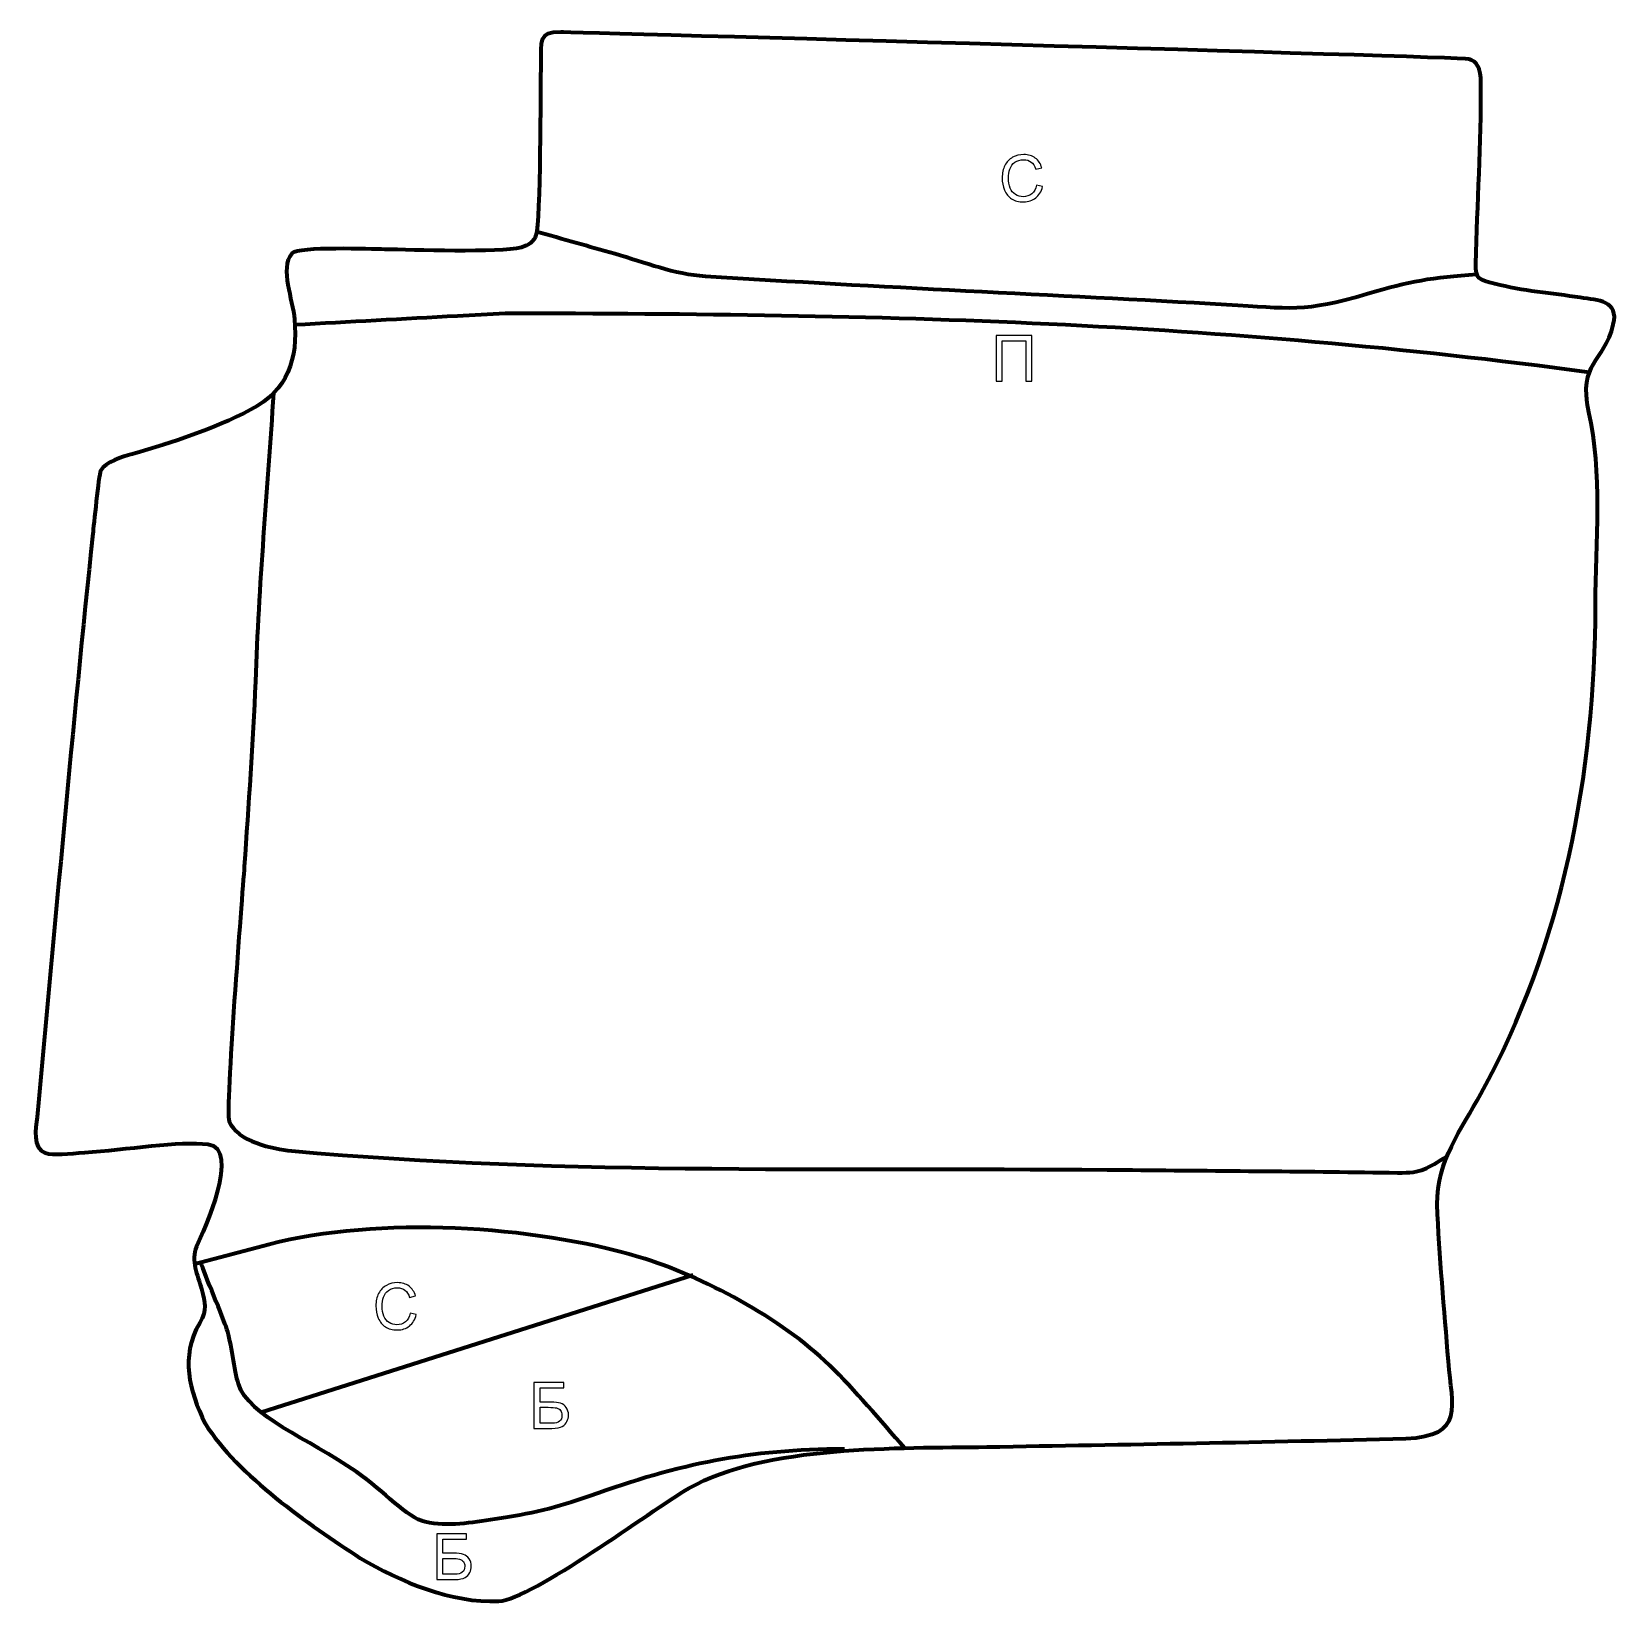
# Model space of a CAD drawing. Header units: millimetres. Extents: x 1190 to 1824, y -1 to 627.
import ezdxf

# ---------------------------------------------------------------- set-up
doc = ezdxf.new("R2010")
doc.units = ezdxf.units.MM
doc.header["$MEASUREMENT"] = 0
doc.layers.add('layer 2', color=7, linetype='Continuous')
doc.layers.add('layer 3', color=7, linetype='Continuous')

msp = doc.modelspace()

# ---------------------------------------------------------------- linework, layer by layer
at = {"layer": 'layer 2', "color": 142}
for points, knots in [([(1591.4537, 565.3281), (1591.4537, 565.3281), (1593.8795, 564.7152), (1593.8795, 564.7152), (1593.8795, 564.7152), (1593.3731, 562.7277), (1592.4623, 561.2169), (1591.1473, 560.1742), (1591.1473, 560.1742), (1589.8322, 559.1315), (1588.2235, 558.6081), (1586.3211, 558.6081), (1586.3211, 558.6081), (1584.3549, 558.6081), (1582.7546, 559.0081), (1581.5204, 559.8125), (1581.5204, 559.8125), (1580.2863, 560.6126), (1579.35, 561.7744), (1578.7073, 563.2938), (1578.7073, 563.2938), (1578.0647, 564.8174), (1577.7413, 566.4474), (1577.7413, 568.1923), (1577.7413, 568.1923), (1577.7413, 570.0946), (1578.103, 571.7544), (1578.8308, 573.1716), (1578.8308, 573.1716), (1579.5585, 574.5888), (1580.5927, 575.6655), (1581.9333, 576.4018), (1581.9333, 576.4018), (1583.2739, 577.138), (1584.7507, 577.5041), (1586.3595, 577.5041), (1586.3595, 577.5041), (1588.1895, 577.5041), (1589.7258, 577.0402), (1590.9685, 576.1081), (1590.9685, 576.1081), (1592.2155, 575.1761), (1593.0837, 573.8696), (1593.5731, 572.1842), (1593.5731, 572.1842), (1593.5731, 572.1842), (1591.1984, 571.6225), (1591.1984, 571.6225), (1591.1984, 571.6225), (1590.777, 572.9503), (1590.1599, 573.9206), (1589.3556, 574.525), (1589.3556, 574.525), (1588.5512, 575.1335), (1587.5383, 575.4357), (1586.3169, 575.4357), (1586.3169, 575.4357), (1584.9167, 575.4357), (1583.742, 575.0995), (1582.8015, 574.4271), (1582.8015, 574.4271), (1581.8609, 573.7546), (1581.197, 572.8482), (1580.8182, 571.7161), (1580.8182, 571.7161), (1580.4352, 570.5798), (1580.2437, 569.4094), (1580.2437, 568.205), (1580.2437, 568.205), (1580.2437, 566.6516), (1580.4693, 565.294), (1580.9204, 564.1364), (1580.9204, 564.1364), (1581.3715, 562.9746), (1582.0737, 562.1106), (1583.027, 561.5361), (1583.027, 561.5361), (1583.9803, 560.9616), (1585.0103, 560.6764), (1586.1211, 560.6764), (1586.1211, 560.6764), (1587.4745, 560.6764), (1588.6151, 561.068), (1589.5513, 561.8468), (1589.5513, 561.8468), (1590.4876, 562.6299), (1591.1217, 563.7874), (1591.4537, 565.3281)], [0, 0, 0, 0, 0.04347826, 0.04347826, 0.04347826, 0.04347826, 0.08695652, 0.08695652, 0.08695652, 0.08695652, 0.13043478, 0.13043478, 0.13043478, 0.13043478, 0.17391304, 0.17391304, 0.17391304, 0.17391304, 0.2173913, 0.2173913, 0.2173913, 0.2173913, 0.26086957, 0.26086957, 0.26086957, 0.26086957, 0.30434783, 0.30434783, 0.30434783, 0.30434783, 0.34782609, 0.34782609, 0.34782609, 0.34782609, 0.39130435, 0.39130435, 0.39130435, 0.39130435, 0.43478261, 0.43478261, 0.43478261, 0.43478261, 0.47826087, 0.47826087, 0.47826087, 0.47826087, 0.52173913, 0.52173913, 0.52173913, 0.52173913, 0.56521739, 0.56521739, 0.56521739, 0.56521739, 0.60869565, 0.60869565, 0.60869565, 0.60869565, 0.65217391, 0.65217391, 0.65217391, 0.65217391, 0.69565217, 0.69565217, 0.69565217, 0.69565217, 0.73913043, 0.73913043, 0.73913043, 0.73913043, 0.7826087, 0.7826087, 0.7826087, 0.7826087, 0.82608696, 0.82608696, 0.82608696, 0.82608696, 0.86956522, 0.86956522, 0.86956522, 0.86956522, 0.91304348, 0.91304348, 0.91304348, 0.91304348, 1, 1, 1, 1]), ([(1575.3635, 505.1788), (1575.3635, 505.1788), (1589.607, 505.1788), (1589.607, 505.1788), (1589.607, 505.1788), (1589.607, 505.1788), (1589.607, 487.0322), (1589.607, 487.0322), (1589.607, 487.0322), (1589.607, 487.0322), (1587.1993, 487.0322), (1587.1993, 487.0322), (1587.1993, 487.0322), (1587.1993, 487.0322), (1587.1993, 503.0499), (1587.1993, 503.0499), (1587.1993, 503.0499), (1587.1993, 503.0499), (1577.7712, 503.0499), (1577.7712, 503.0499), (1577.7712, 503.0499), (1577.7712, 503.0499), (1577.7712, 487.0322), (1577.7712, 487.0322), (1577.7712, 487.0322), (1577.7712, 487.0322), (1575.3635, 487.0322), (1575.3635, 487.0322), (1575.3635, 487.0322), (1575.3635, 487.0322), (1575.3635, 505.1788), (1575.3635, 505.1788)], [0, 0, 0, 0, 0.11111111, 0.11111111, 0.11111111, 0.11111111, 0.22222222, 0.22222222, 0.22222222, 0.22222222, 0.33333333, 0.33333333, 0.33333333, 0.33333333, 0.44444444, 0.44444444, 0.44444444, 0.44444444, 0.55555556, 0.55555556, 0.55555556, 0.55555556, 0.66666667, 0.66666667, 0.66666667, 0.66666667, 0.77777778, 0.77777778, 0.77777778, 0.77777778, 1, 1, 1, 1]), ([(1341.2237, 114.6068), (1341.2237, 114.6068), (1343.6495, 113.9939), (1343.6495, 113.9939), (1343.6495, 113.9939), (1343.1431, 112.0064), (1342.2323, 110.4956), (1340.9173, 109.4529), (1340.9173, 109.4529), (1339.6022, 108.4102), (1337.9935, 107.8868), (1336.0911, 107.8868), (1336.0911, 107.8868), (1334.1248, 107.8868), (1332.5246, 108.2868), (1331.2904, 109.0912), (1331.2904, 109.0912), (1330.0563, 109.8913), (1329.12, 111.0531), (1328.4773, 112.5725), (1328.4773, 112.5725), (1327.8347, 114.0961), (1327.5113, 115.7261), (1327.5113, 117.471), (1327.5113, 117.471), (1327.5113, 119.3733), (1327.873, 121.0331), (1328.6008, 122.4503), (1328.6008, 122.4503), (1329.3285, 123.8675), (1330.3627, 124.9442), (1331.7033, 125.6805), (1331.7033, 125.6805), (1333.0439, 126.4167), (1334.5206, 126.7828), (1336.1295, 126.7828), (1336.1295, 126.7828), (1337.9595, 126.7828), (1339.4958, 126.3189), (1340.7385, 125.3868), (1340.7385, 125.3868), (1341.9855, 124.4548), (1342.8537, 123.1483), (1343.3431, 121.4629), (1343.3431, 121.4629), (1343.3431, 121.4629), (1340.9684, 120.9012), (1340.9684, 120.9012), (1340.9684, 120.9012), (1340.547, 122.229), (1339.9299, 123.1993), (1339.1256, 123.8037), (1339.1256, 123.8037), (1338.3212, 124.4122), (1337.3083, 124.7144), (1336.0869, 124.7144), (1336.0869, 124.7144), (1334.6866, 124.7144), (1333.512, 124.3782), (1332.5715, 123.7058), (1332.5715, 123.7058), (1331.6309, 123.0333), (1330.967, 122.1269), (1330.5882, 120.9948), (1330.5882, 120.9948), (1330.2052, 119.8585), (1330.0137, 118.6881), (1330.0137, 117.4837), (1330.0137, 117.4837), (1330.0137, 115.9303), (1330.2393, 114.5727), (1330.6904, 113.4151), (1330.6904, 113.4151), (1331.1415, 112.2533), (1331.8437, 111.3893), (1332.797, 110.8148), (1332.797, 110.8148), (1333.7503, 110.2403), (1334.7802, 109.9551), (1335.8911, 109.9551), (1335.8911, 109.9551), (1337.2445, 109.9551), (1338.3851, 110.3467), (1339.3213, 111.1255), (1339.3213, 111.1255), (1340.2576, 111.9086), (1340.8917, 113.0661), (1341.2237, 114.6068)], [0, 0, 0, 0, 0.04347826, 0.04347826, 0.04347826, 0.04347826, 0.08695652, 0.08695652, 0.08695652, 0.08695652, 0.13043478, 0.13043478, 0.13043478, 0.13043478, 0.17391304, 0.17391304, 0.17391304, 0.17391304, 0.2173913, 0.2173913, 0.2173913, 0.2173913, 0.26086957, 0.26086957, 0.26086957, 0.26086957, 0.30434783, 0.30434783, 0.30434783, 0.30434783, 0.34782609, 0.34782609, 0.34782609, 0.34782609, 0.39130435, 0.39130435, 0.39130435, 0.39130435, 0.43478261, 0.43478261, 0.43478261, 0.43478261, 0.47826087, 0.47826087, 0.47826087, 0.47826087, 0.52173913, 0.52173913, 0.52173913, 0.52173913, 0.56521739, 0.56521739, 0.56521739, 0.56521739, 0.60869565, 0.60869565, 0.60869565, 0.60869565, 0.65217391, 0.65217391, 0.65217391, 0.65217391, 0.69565217, 0.69565217, 0.69565217, 0.69565217, 0.73913043, 0.73913043, 0.73913043, 0.73913043, 0.7826087, 0.7826087, 0.7826087, 0.7826087, 0.82608696, 0.82608696, 0.82608696, 0.82608696, 0.86956522, 0.86956522, 0.86956522, 0.86956522, 0.91304348, 0.91304348, 0.91304348, 0.91304348, 1, 1, 1, 1]), ([(1390.6634, 86.8438), (1390.6634, 86.8438), (1402.5373, 86.8438), (1402.5373, 86.8438), (1402.5373, 86.8438), (1402.5373, 86.8438), (1402.5373, 84.6989), (1402.5373, 84.6989), (1402.5373, 84.6989), (1402.5373, 84.6989), (1393.0893, 84.6989), (1393.0893, 84.6989), (1393.0893, 84.6989), (1393.0893, 84.6989), (1393.0893, 79.0556), (1393.0893, 79.0556), (1393.0893, 79.0556), (1393.0893, 79.0556), (1397.4558, 79.0556), (1397.4558, 79.0556), (1397.4558, 79.0556), (1399.0687, 79.0556), (1400.3498, 78.9024), (1401.3031, 78.5917), (1401.3031, 78.5917), (1402.2564, 78.2853), (1403.0182, 77.7065), (1403.5927, 76.8511), (1403.5927, 76.8511), (1404.1673, 75.9999), (1404.4524, 75.0083), (1404.4524, 73.8763), (1404.4524, 73.8763), (1404.4524, 72.9527), (1404.2481, 72.0888), (1403.8353, 71.2887), (1403.8353, 71.2887), (1403.4225, 70.4843), (1402.8096, 69.8289), (1401.9925, 69.3225), (1401.9925, 69.3225), (1401.1796, 68.8161), (1399.788, 68.5607), (1397.826, 68.5607), (1397.826, 68.5607), (1397.826, 68.5607), (1390.6634, 68.5607), (1390.6634, 68.5607), (1390.6634, 68.5607), (1390.6634, 68.5607), (1390.6634, 86.8438), (1390.6634, 86.8438)], [0, 0, 0, 0, 0.07142857, 0.07142857, 0.07142857, 0.07142857, 0.14285714, 0.14285714, 0.14285714, 0.14285714, 0.21428571, 0.21428571, 0.21428571, 0.21428571, 0.28571429, 0.28571429, 0.28571429, 0.28571429, 0.35714286, 0.35714286, 0.35714286, 0.35714286, 0.42857143, 0.42857143, 0.42857143, 0.42857143, 0.5, 0.5, 0.5, 0.5, 0.57142857, 0.57142857, 0.57142857, 0.57142857, 0.64285714, 0.64285714, 0.64285714, 0.64285714, 0.71428571, 0.71428571, 0.71428571, 0.71428571, 0.78571429, 0.78571429, 0.78571429, 0.78571429, 0.85714286, 0.85714286, 0.85714286, 0.85714286, 1, 1, 1, 1]), ([(1393.0893, 70.629), (1393.0893, 70.629), (1397.9282, 70.629), (1397.9282, 70.629), (1397.9282, 70.629), (1399.2347, 70.629), (1400.2136, 70.8929), (1400.869, 71.4249), (1400.869, 71.4249), (1401.5201, 71.9569), (1401.8478, 72.7527), (1401.8478, 73.8124), (1401.8478, 73.8124), (1401.8478, 74.57), (1401.6606, 75.1998), (1401.286, 75.7063), (1401.286, 75.7063), (1400.9115, 76.2127), (1400.3923, 76.5489), (1399.7284, 76.7149), (1399.7284, 76.7149), (1399.0602, 76.8809), (1397.9239, 76.9617), (1396.3195, 76.9617), (1396.3195, 76.9617), (1396.3195, 76.9617), (1393.0893, 76.9617), (1393.0893, 76.9617), (1393.0893, 76.9617), (1393.0893, 76.9617), (1393.0893, 70.629), (1393.0893, 70.629)], [0, 0, 0, 0, 0.11111111, 0.11111111, 0.11111111, 0.11111111, 0.22222222, 0.22222222, 0.22222222, 0.22222222, 0.33333333, 0.33333333, 0.33333333, 0.33333333, 0.44444444, 0.44444444, 0.44444444, 0.44444444, 0.55555556, 0.55555556, 0.55555556, 0.55555556, 0.66666667, 0.66666667, 0.66666667, 0.66666667, 0.77777778, 0.77777778, 0.77777778, 0.77777778, 1, 1, 1, 1]), ([(1351.8289, 26.464), (1351.8289, 26.464), (1363.7028, 26.464), (1363.7028, 26.464), (1363.7028, 26.464), (1363.7028, 26.464), (1363.7028, 24.3191), (1363.7028, 24.3191), (1363.7028, 24.3191), (1363.7028, 24.3191), (1354.2548, 24.3191), (1354.2548, 24.3191), (1354.2548, 24.3191), (1354.2548, 24.3191), (1354.2548, 18.6758), (1354.2548, 18.6758), (1354.2548, 18.6758), (1354.2548, 18.6758), (1358.6213, 18.6758), (1358.6213, 18.6758), (1358.6213, 18.6758), (1360.2342, 18.6758), (1361.5153, 18.5226), (1362.4686, 18.2119), (1362.4686, 18.2119), (1363.4219, 17.9055), (1364.1837, 17.3267), (1364.7582, 16.4713), (1364.7582, 16.4713), (1365.3328, 15.6201), (1365.6179, 14.6285), (1365.6179, 13.4965), (1365.6179, 13.4965), (1365.6179, 12.5729), (1365.4136, 11.709), (1365.0008, 10.9089), (1365.0008, 10.9089), (1364.588, 10.1045), (1363.9751, 9.4491), (1363.158, 8.9427), (1363.158, 8.9427), (1362.3451, 8.4363), (1360.9535, 8.1809), (1358.9915, 8.1809), (1358.9915, 8.1809), (1358.9915, 8.1809), (1351.8289, 8.1809), (1351.8289, 8.1809), (1351.8289, 8.1809), (1351.8289, 8.1809), (1351.8289, 26.464), (1351.8289, 26.464)], [0, 0, 0, 0, 0.07142857, 0.07142857, 0.07142857, 0.07142857, 0.14285714, 0.14285714, 0.14285714, 0.14285714, 0.21428571, 0.21428571, 0.21428571, 0.21428571, 0.28571429, 0.28571429, 0.28571429, 0.28571429, 0.35714286, 0.35714286, 0.35714286, 0.35714286, 0.42857143, 0.42857143, 0.42857143, 0.42857143, 0.5, 0.5, 0.5, 0.5, 0.57142857, 0.57142857, 0.57142857, 0.57142857, 0.64285714, 0.64285714, 0.64285714, 0.64285714, 0.71428571, 0.71428571, 0.71428571, 0.71428571, 0.78571429, 0.78571429, 0.78571429, 0.78571429, 0.85714286, 0.85714286, 0.85714286, 0.85714286, 1, 1, 1, 1]), ([(1354.2548, 10.2492), (1354.2548, 10.2492), (1359.0937, 10.2492), (1359.0937, 10.2492), (1359.0937, 10.2492), (1360.4002, 10.2492), (1361.3791, 10.5131), (1362.0345, 11.0451), (1362.0345, 11.0451), (1362.6856, 11.5771), (1363.0133, 12.3729), (1363.0133, 13.4326), (1363.0133, 13.4326), (1363.0133, 14.1902), (1362.8261, 14.82), (1362.4515, 15.3265), (1362.4515, 15.3265), (1362.077, 15.8329), (1361.5578, 16.1691), (1360.8939, 16.3351), (1360.8939, 16.3351), (1360.2257, 16.5011), (1359.0894, 16.5819), (1357.485, 16.5819), (1357.485, 16.5819), (1357.485, 16.5819), (1354.2548, 16.5819), (1354.2548, 16.5819), (1354.2548, 16.5819), (1354.2548, 16.5819), (1354.2548, 10.2492), (1354.2548, 10.2492)], [0, 0, 0, 0, 0.11111111, 0.11111111, 0.11111111, 0.11111111, 0.22222222, 0.22222222, 0.22222222, 0.22222222, 0.33333333, 0.33333333, 0.33333333, 0.33333333, 0.44444444, 0.44444444, 0.44444444, 0.44444444, 0.55555556, 0.55555556, 0.55555556, 0.55555556, 0.66666667, 0.66666667, 0.66666667, 0.66666667, 0.77777778, 0.77777778, 0.77777778, 0.77777778, 1, 1, 1, 1])]:
    msp.add_open_spline(points, degree=3, knots=knots, dxfattribs=at)
at = {"layer": 'layer 2', "color": 142, "lineweight": 158}
for points, knots in [([(1767.3859, 529.6183), (1749.4407, 528.3241), (1740.6307, 526.8937), (1723.3145, 521.6995), (1723.3145, 521.6995), (1698.604, 514.2873), (1692.422, 516.0126), (1667.4149, 517.4625), (1667.4149, 517.4625), (1598.0063, 521.4627), (1528.5295, 524.4026), (1459.1471, 528.8174), (1459.1471, 528.8174), (1446.7088, 529.6089), (1434.9547, 534.3712), (1423.0816, 537.7814), (1423.0816, 537.7814), (1412.64, 540.7413), (1402.1985, 543.7014), (1391.757, 546.6613)], [0, 0, 0, 0, 0.16666667, 0.16666667, 0.16666667, 0.16666667, 0.33333333, 0.33333333, 0.33333333, 0.33333333, 0.5, 0.5, 0.5, 0.5, 0.66666667, 0.66666667, 0.66666667, 0.66666667, 1, 1, 1, 1]), ([(1812.3753, 490.4853), (1662.8268, 510.5228), (1530.2746, 513.9574), (1379.141, 514.0009), (1379.141, 514.0009), (1372.7775, 513.6549), (1366.4139, 513.309), (1360.0503, 512.9631), (1360.0503, 512.9631), (1338.4143, 511.7869), (1316.7781, 510.6106), (1295.1421, 509.4344)], [0, 0, 0, 0, 0.25, 0.25, 0.25, 0.25, 0.5, 0.5, 0.5, 0.5, 1, 1, 1, 1]), ([(1286.599, 482.1903), (1284.0554, 443.9227), (1280.6626, 405.2707), (1279.3393, 366.9751), (1279.3393, 366.9751), (1278.4691, 342.5621), (1276.5399, 317.4868), (1274.9122, 293.0834), (1274.9122, 293.0834), (1274.098, 280.8761), (1267.1482, 195.7673), (1268.8758, 191.2913), (1268.8758, 191.2913), (1272.0117, 183.1682), (1286.3999, 180.1365), (1293.7663, 179.4584), (1293.7663, 179.4584), (1401.4942, 169.541), (1522.0171, 172.9006), (1629.8787, 171.7954), (1629.8787, 171.7954), (1665.1396, 171.4341), (1700.4764, 171.2745), (1735.7278, 170.6907), (1735.7278, 170.6907), (1745.9246, 170.5154), (1747.1584, 172.4065), (1755.4514, 177.2422)], [0, 0, 0, 0, 0.125, 0.125, 0.125, 0.125, 0.25, 0.25, 0.25, 0.25, 0.375, 0.375, 0.375, 0.375, 0.5, 0.5, 0.5, 0.5, 0.625, 0.625, 0.625, 0.625, 0.75, 0.75, 0.75, 0.75, 1, 1, 1, 1]), ([(1538.8017, 60.6979), (1529.1422, 71.4153), (1518.9874, 83.8062), (1508.7677, 93.7626), (1508.7677, 93.7626), (1489.6807, 112.3586), (1458.0747, 129.4415), (1432.6918, 136.9924), (1432.6918, 136.9924), (1390.3188, 149.5977), (1328.3803, 153.4309), (1284.8703, 142.0023), (1284.8703, 142.0023), (1284.8703, 142.0023), (1255.0493, 134.1693), (1255.0493, 134.1693)], [0, 0, 0, 0, 0.2, 0.2, 0.2, 0.2, 0.4, 0.4, 0.4, 0.4, 0.6, 0.6, 0.6, 0.6, 1, 1, 1, 1]), ([(1514.7307, 60.2874), (1476.2186, 60.058), (1449.2501, 54.5124), (1412.8853, 41.5208), (1412.8853, 41.5208), (1399.6397, 36.7887), (1389.2103, 34.3008), (1375.0531, 32.2392), (1375.0531, 32.2392), (1365.6928, 30.8761), (1356.1924, 29.1449), (1347.258, 31.1779), (1347.258, 31.1779), (1339.9179, 32.848), (1331.0039, 43.3633), (1319.763, 51.1362), (1319.763, 51.1362), (1299.995, 64.8055), (1276.8053, 73.2187), (1272.5839, 86.3313), (1272.5839, 86.3313), (1270.9349, 91.4539), (1269.6976, 103.0922), (1267.986, 108.1947), (1267.986, 108.1947), (1266.6463, 112.1888), (1258.8725, 130.8279), (1257.5262, 134.8198)], [0, 0, 0, 0, 0.125, 0.125, 0.125, 0.125, 0.25, 0.25, 0.25, 0.25, 0.375, 0.375, 0.375, 0.375, 0.5, 0.5, 0.5, 0.5, 0.625, 0.625, 0.625, 0.625, 0.75, 0.75, 0.75, 0.75, 1, 1, 1, 1])]:
    msp.add_open_spline(points, degree=3, knots=knots, dxfattribs=at)
msp.add_open_spline([(1454.3194, 129.8217), (1454.3194, 129.8217), (1281.6756, 74.9036), (1281.6756, 74.9036)], degree=3, dxfattribs=at)
at = {"layer": 'layer 3', "color": 242, "lineweight": 158}
msp.add_open_spline([(1808.7456, 520.403), (1815.8251, 519.2306), (1824.3062, 519.2055), (1821.9406, 509.5844), (1821.9406, 509.5844), (1818.086, 493.9074), (1807.9092, 494.8646), (1812.1049, 474.5826), (1812.1049, 474.5826), (1817.6852, 451.2259), (1815.0083, 421.8171), (1814.8141, 397.6538), (1814.8141, 397.6538), (1814.5775, 329.518), (1801.8114, 262.2176), (1769.0513, 202.2509), (1769.0513, 202.2509), (1761.064, 187.4917), (1751.3942, 175.7183), (1751.5805, 158.0625), (1751.5805, 158.0625), (1752.3679, 137.335), (1754.4237, 116.0801), (1756.0255, 95.3576), (1756.0255, 95.3576), (1757.4752, 76.8183), (1762.9955, 65.7137), (1739.0084, 64.4875), (1739.0084, 64.4875), (1683.2454, 63.1072), (1627.4078, 62.1062), (1571.634, 61.1541), (1571.634, 61.1541), (1536.4537, 60.5618), (1483.1547, 62.1167), (1452.5074, 44.5972), (1452.5074, 44.5972), (1437.1786, 35.6792), (1390.302, 0.4103), (1376.606, -0.5007), (1376.606, -0.5007), (1357.7278, -1.3175), (1337.2424, 7.2686), (1321.2758, 16.7332), (1321.2758, 16.7332), (1300.6332, 30.1677), (1272.3934, 49.6048), (1259.25, 70.4934), (1259.25, 70.4934), (1252.8392, 83.9398), (1249.2552, 96.9121), (1257.0927, 110.7362), (1257.0927, 110.7362), (1260.0866, 116.0169), (1259.4432, 118.524), (1257.7952, 124.2467), (1257.7952, 124.2467), (1256.2525, 129.604), (1253.3894, 135.6871), (1255.8154, 141.1623), (1255.8154, 141.1623), (1258.7879, 147.8335), (1273.7425, 180.2907), (1260.4123, 182.0916), (1260.4123, 182.0916), (1249.5366, 183.5609), (1227.4155, 179.8312), (1211.1473, 178.7849), (1211.1473, 178.7849), (1204.9801, 178.3883), (1198.4038, 177.5536), (1195.4152, 178.6281), (1195.4152, 178.6281), (1189.9961, 180.5766), (1191.6751, 188.2448), (1192.1065, 192.865), (1192.1065, 192.865), (1199.3685, 270.6282), (1206.2362, 348.4093), (1214.4095, 426.0863), (1214.4095, 426.0863), (1214.6822, 428.6762), (1216.773, 449.5043), (1217.4557, 451.1133), (1217.4557, 451.1133), (1219.4224, 454.8901), (1226.3116, 456.6864), (1230.1449, 457.811), (1230.1449, 457.811), (1247.0347, 462.7702), (1261.7887, 467.3254), (1277.4929, 475.5848), (1277.4929, 475.5848), (1292.3409, 483.394), (1296.3617, 495.7303), (1294.9812, 511.7097), (1294.9812, 511.7097), (1294.2978, 519.62), (1289.0251, 531.7048), (1293.8735, 538.0367), (1293.8735, 538.0367), (1296.7948, 540.7841), (1325.3826, 539.7367), (1331.1132, 539.6293), (1331.1132, 539.6293), (1341.7509, 539.4562), (1376.8245, 538.135), (1385.6481, 540.4205), (1385.6481, 540.4205), (1388.4489, 541.2164), (1390.6496, 542.6757), (1391.4701, 545.264), (1391.4701, 545.264), (1393.2636, 550.9215), (1393.2513, 604.238), (1393.3627, 614.3466), (1393.3627, 614.3466), (1393.4483, 622.3033), (1392.1943, 626.5763), (1401.3696, 626.4422), (1401.3696, 626.4422), (1401.3696, 626.4422), (1760.9297, 616.4802), (1764.188, 615.6324), (1764.188, 615.6324), (1767.4463, 614.7846), (1768.9498, 612.4153), (1769.0409, 605.8309), (1769.0409, 605.8309), (1769.2255, 582.0362), (1767.5483, 557.7805), (1766.9893, 533.9314), (1766.9893, 533.9314), (1766.8389, 527.5122), (1768.2667, 527.5068), (1774.5644, 525.8651), (1774.5644, 525.8651), (1785.7464, 522.9499), (1797.3351, 522.0467), (1808.7456, 520.403)], degree=3, knots=[0, 0, 0, 0, 0.02777778, 0.02777778, 0.02777778, 0.02777778, 0.05555556, 0.05555556, 0.05555556, 0.05555556, 0.08333333, 0.08333333, 0.08333333, 0.08333333, 0.11111111, 0.11111111, 0.11111111, 0.11111111, 0.13888889, 0.13888889, 0.13888889, 0.13888889, 0.16666667, 0.16666667, 0.16666667, 0.16666667, 0.19444444, 0.19444444, 0.19444444, 0.19444444, 0.22222222, 0.22222222, 0.22222222, 0.22222222, 0.25, 0.25, 0.25, 0.25, 0.27777778, 0.27777778, 0.27777778, 0.27777778, 0.30555556, 0.30555556, 0.30555556, 0.30555556, 0.33333333, 0.33333333, 0.33333333, 0.33333333, 0.36111111, 0.36111111, 0.36111111, 0.36111111, 0.38888889, 0.38888889, 0.38888889, 0.38888889, 0.41666667, 0.41666667, 0.41666667, 0.41666667, 0.44444444, 0.44444444, 0.44444444, 0.44444444, 0.47222222, 0.47222222, 0.47222222, 0.47222222, 0.5, 0.5, 0.5, 0.5, 0.52777778, 0.52777778, 0.52777778, 0.52777778, 0.55555556, 0.55555556, 0.55555556, 0.55555556, 0.58333333, 0.58333333, 0.58333333, 0.58333333, 0.61111111, 0.61111111, 0.61111111, 0.61111111, 0.63888889, 0.63888889, 0.63888889, 0.63888889, 0.66666667, 0.66666667, 0.66666667, 0.66666667, 0.69444444, 0.69444444, 0.69444444, 0.69444444, 0.72222222, 0.72222222, 0.72222222, 0.72222222, 0.75, 0.75, 0.75, 0.75, 0.77777778, 0.77777778, 0.77777778, 0.77777778, 0.80555556, 0.80555556, 0.80555556, 0.80555556, 0.83333333, 0.83333333, 0.83333333, 0.83333333, 0.86111111, 0.86111111, 0.86111111, 0.86111111, 0.88888889, 0.88888889, 0.88888889, 0.88888889, 0.91666667, 0.91666667, 0.91666667, 0.91666667, 0.94444444, 0.94444444, 0.94444444, 0.94444444, 1, 1, 1, 1], dxfattribs=at)

doc.saveas('drawing.dxf')
